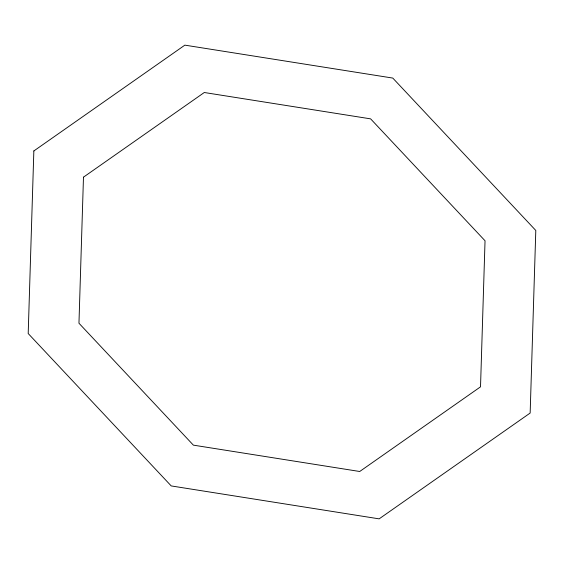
<?xml version="1.0" encoding="UTF-8"?>
<svg xmlns="http://www.w3.org/2000/svg" width="564" height="564" viewBox="0 0 564 564"><rect width="100%" height="100%" fill="white"/><g stroke="black" fill="none" stroke-linecap="round" stroke-linejoin="round"><path stroke-width="0.85" d="M33.847 150.955L28.2 333.536L171.223 485.928L379.142 518.859L530.153 413.045L535.8 230.464L392.777 78.072L184.858 45.141L33.847 150.955M83.479 177.166L78.96 323.228L193.381 445.144L359.712 471.49L480.521 386.834L485.04 240.772L370.618 118.856L204.288 92.51L83.479 177.166"/></g></svg>
